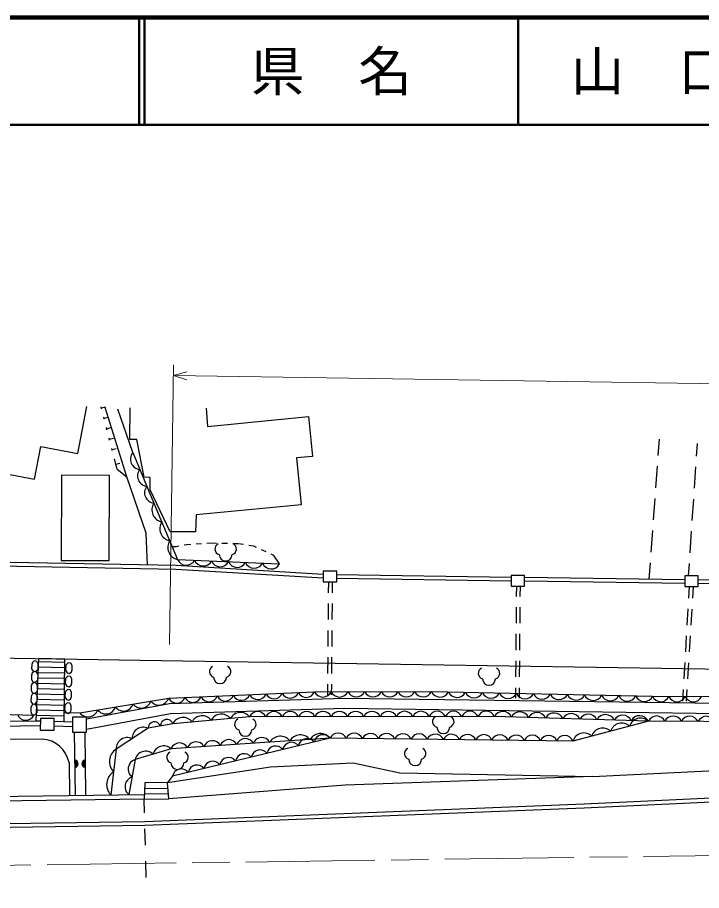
# Model space of a CAD drawing. Units: millimetres, scale not verified. Extents: x 40000 to 680000, y 20000 to 380000.
# Drawn here: x 286428 to 350058, y 298804 to 380000 of the extents above; entities that cross this region are included whole.
import ezdxf
from ezdxf.enums import TextEntityAlignment as Align

# ---------------------------------------------------------------- set-up
doc = ezdxf.new("R2010")
doc.units = ezdxf.units.MM
doc.header["$LTSCALE"] = 1000
doc.linetypes.add('CHAIN', pattern=[18.5, 12, -1.5, 3.5, -1.5])
for name, color, linetype, lineweight in [('M-BGD', 7, 'Continuous', 25), ('M-BMK', 2, 'CHAIN', 13), ('M-STR-HTXT', 7, 'Continuous', 13), ('M-STR-STR1', 1, 'Continuous', 25), ('M-TTL', 2, 'Continuous', 140), ('M-TTL-LINE', 7, 'Continuous', 50)]:
    doc.layers.add(name, color=color, linetype=linetype, lineweight=lineweight)
doc.layers.add('M-TTL-TXT', color=7, linetype='Continuous')
doc.styles.add('ＭＳ ゴシック', font='')
doc.styles.get('ＭＳ ゴシック').set_extended_font_data('MS Gothic')

msp = doc.modelspace()

# ---------------------------------------------------------------- linework, layer by layer
at = {"layer": 'M-BGD'}
for p, q in [((292059, 339440), (292893, 343821)), ((294256, 343596), (294206, 343790)), ((294231, 343693), (294618, 343792)), ((297150, 339529), (295764, 343583)), ((303988, 343676), (304105, 341968)), ((294505, 342627), (294455, 342821)), ((294480, 342724), (294867, 342824)), ((304105, 341968), (313510, 342881)), ((313510, 342881), (313870, 339173)), ((294754, 341659), (294704, 341853)), ((294729, 341756), (295116, 341855)), ((295003, 340690), (294953, 340884)), ((294978, 340787), (295365, 340887)), ((346024, 339259), (346134, 340793)), ((349643, 340372), (349565, 339203)), ((273032, 339905), (288020, 337053)), ((288020, 337053), (288600, 340098)), ((288600, 340098), (292059, 339440)), ((295251, 339722), (295202, 339916)), ((295227, 339819), (295614, 339918)), ((295700, 337979), (295451, 338947)), ((313870, 339173), (312394, 339030)), ((312394, 339030), (312815, 334685)), ((295575, 338463), (295963, 338562)), ((295700, 337979), (296589, 337277)), ((345809, 336267), (345952, 338262)), ((349498, 338205), (349364, 336210)), ((312815, 334685), (303059, 333738)), ((345595, 333275), (345738, 335269)), ((349297, 335212), (349163, 333217)), ((345380, 330282), (345523, 332277)), ((349096, 332219), (348963, 330223)), ((301187, 330769), (300833, 330764)), ((301432, 330816), (301187, 330769)), ((302169, 330956), (301924, 330909)), ((302555, 330980), (302169, 330956)), ((303554, 331042), (303054, 331011)), ((304439, 331096), (304053, 331073)), ((304952, 331087), (304439, 331096)), ((305952, 331068), (305452, 331078)), ((306966, 331050), (306452, 331059)), ((307444, 330973), (306966, 331050)), ((308416, 330816), (307938, 330893)), ((308658, 330706), (308416, 330816)), ((309568, 330291), (309113, 330498)), ((310264, 329973), (310023, 330084)), ((310797, 329175), (310264, 329973)), ((345199, 327751), (345309, 329285)), ((348896, 329226), (348817, 328057)), ((332344, 327931), (316137, 328166)), ((315348, 327505), (315339, 326499)), ((315711, 327505), (315702, 326499)), ((332344, 327581), (316137, 327816)), ((348489, 327705), (333605, 327913)), ((348489, 327355), (333605, 327563)), ((332832, 327121), (332824, 326164)), ((333173, 327121), (333165, 326164)), ((348912, 327072), (348849, 325991)), ((349276, 327072), (349211, 325979)), ((315330, 325499), (315317, 323999)), ((315693, 325499), (315680, 323999)), ((332816, 325164), (332804, 323664)), ((333157, 325164), (333145, 323664)), ((348790, 324993), (348702, 323496)), ((349151, 324981), (349061, 323483)), ((315309, 322999), (315295, 321499)), ((315672, 322999), (315658, 321499)), ((332796, 322664), (332783, 321164)), ((333137, 322664), (333125, 321164)), ((348643, 322497), (348555, 321000)), ((349002, 322485), (348912, 320988)), ((287812, 320023), (287755, 319836)), ((287990, 320180), (287812, 320023)), ((288219, 320110), (287990, 320180)), ((288362, 319850), (288219, 320110)), ((288378, 320095), (290837, 320039)), ((291141, 319976), (290920, 319751)), ((291383, 319943), (291141, 319976)), ((291513, 319724), (291383, 319943)), ((315287, 320499), (315274, 318999)), ((315650, 320499), (315637, 318999)), ((332775, 320164), (332763, 318664)), ((333116, 320164), (333104, 318664)), ((348496, 320002), (348408, 318504)), ((348852, 319990), (348763, 318492)), ((287755, 319836), (287746, 319431)), ((287746, 319431), (287876, 319211)), ((287969, 319169), (287790, 319011)), ((287876, 319211), (288118, 319179)), ((288198, 319098), (287969, 319169)), ((288118, 319179), (288339, 319404)), ((288339, 319404), (288362, 319850)), ((288354, 319595), (290833, 319539)), ((290920, 319751), (290897, 319305)), ((290897, 319305), (291039, 319045)), ((291268, 318974), (291447, 319132)), ((291447, 319132), (291504, 319318)), ((291504, 319318), (291513, 319724)), ((287733, 318825), (287724, 318419)), ((287724, 318419), (287855, 318200)), ((287790, 319011), (287733, 318825)), ((288097, 318168), (288317, 318392)), ((288340, 318839), (288198, 319098)), ((288308, 318596), (290823, 318539)), ((288317, 318392), (288340, 318839)), ((288331, 319095), (290828, 319039)), ((290893, 318513), (290870, 318067)), ((291114, 318738), (290893, 318513)), ((291039, 319045), (291268, 318974)), ((291356, 318706), (291114, 318738)), ((291486, 318487), (291356, 318706)), ((291477, 318081), (291486, 318487)), ((287711, 317813), (287703, 317407)), ((287769, 317999), (287711, 317813)), ((287947, 318157), (287769, 317999)), ((287855, 318200), (288097, 318168)), ((288176, 318087), (287947, 318157)), ((288319, 317827), (288176, 318087)), ((288261, 317597), (290814, 317539)), ((288285, 318096), (290819, 318039)), ((288296, 317381), (288319, 317827)), ((291087, 317501), (290866, 317276)), ((290870, 318067), (291012, 317808)), ((291012, 317808), (291241, 317737)), ((291329, 317468), (291087, 317501)), ((291241, 317737), (291420, 317894)), ((291420, 317894), (291477, 318081)), ((315265, 317999), (315256, 316992)), ((315628, 317999), (315619, 316992)), ((332755, 317664), (332747, 316707)), ((333096, 317664), (333088, 316707)), ((348349, 317506), (348286, 316425)), ((348703, 317494), (348637, 316401)), ((287690, 316801), (287681, 316396)), ((287747, 316988), (287690, 316801)), ((287703, 317407), (287833, 317188)), ((287926, 317145), (287747, 316988)), ((287833, 317188), (288075, 317156)), ((288155, 317075), (287926, 317145)), ((288075, 317156), (288296, 317381)), ((288297, 316816), (288155, 317075)), ((288238, 317097), (290810, 317039)), ((288274, 316369), (288297, 316816)), ((290866, 317276), (290843, 316829)), ((290843, 316829), (290985, 316570)), ((291459, 317249), (291329, 317468)), ((291393, 316657), (291450, 316843)), ((291450, 316843), (291459, 317249)), ((287726, 315976), (287668, 315790)), ((287681, 316396), (287812, 316176)), ((287904, 316134), (287726, 315976)), ((287812, 316176), (288053, 316144)), ((288133, 316063), (287904, 316134)), ((288053, 316144), (288274, 316369)), ((288276, 315804), (288133, 316063)), ((288191, 316098), (290800, 316039)), ((288215, 316597), (290805, 316539)), ((290839, 316038), (290816, 315592)), ((291060, 316263), (290839, 316038)), ((290985, 316570), (291214, 316499)), ((291302, 316231), (291060, 316263)), ((291214, 316499), (291393, 316657)), ((291432, 316012), (291302, 316231)), ((291423, 315606), (291432, 316012)), ((287668, 315790), (287659, 315384)), ((287659, 315384), (287790, 315165)), ((287790, 315165), (288032, 315133)), ((288032, 315133), (288252, 315357)), ((288145, 315099), (290791, 315039)), ((288168, 315598), (290796, 315539)), ((288252, 315357), (288276, 315804)), ((290816, 315592), (290958, 315332)), ((290958, 315332), (291187, 315262)), ((291187, 315262), (291366, 315419)), ((291366, 315419), (291423, 315606)), ((288122, 314599), (288554, 314589)), ((289850, 314560), (291551, 314502)), ((289848, 314135), (291551, 314051)), ((291820, 307662), (291732, 313532)), ((292682, 313532), (292769, 307675)), ((339939, 309423), (376552, 311160)), ((291222, 310706), (291278, 307655)), ((298236, 307790), (300467, 307834)), ((298253, 308290), (300431, 308333))]:
    msp.add_line(p, q, dxfattribs=at)
for points in [[(298530, 329070), (298390, 332036), (296589, 337277), (294600, 343734)], [(303059, 333738), (302993, 332177), (300630, 332153), (298769, 336071), (298759, 337225), (298218, 337246), (297544, 340748), (296889, 340748), (296903, 343696)], [(297150, 339529), (299115, 334826), (301326, 329597), (310797, 329175)], [(314876, 328209), (301180, 329021), (260020, 329781)], [(314876, 327859), (301166, 328671), (260020, 329431)], [(471144, 327150), (429973, 327354), (390175, 327297), (364881, 327609), (349750, 327693)], [(471144, 326800), (429972, 327004), (390173, 326947), (364878, 327259), (349750, 327343)], [(211062, 321734), (266512, 320737), (299786, 320185), (364530, 319193), (376480, 318972)], [(289850, 314560), (290787, 314539), (290840, 320334), (288391, 320374), (288122, 314599)], [(210909, 319807), (220488, 319341), (220609, 317073), (287958, 315126)], [(290794, 315354), (292243, 315318), (300496, 316695), (314060, 317298), (324933, 317316), (345508, 316866), (375842, 316785)], [(292855, 314771), (300573, 316210), (316860, 316701), (351718, 316225), (383887, 316296), (430922, 315710)], [(233371, 315474), (234562, 315463), (250387, 315198), (282974, 314520), (288122, 314599)], [(292855, 313805), (300675, 315263), (316867, 315751), (351713, 315275), (383881, 315346), (430910, 314761)], [(233361, 315024), (234556, 315013), (250378, 314748), (282973, 314070), (288552, 314156)], [(237811, 314959), (240914, 312365), (275427, 312974), (288738, 312893)], [(345109, 314542), (330783, 314985), (308018, 314945), (300881, 314321), (298577, 313889), (295607, 311963), (295104, 307706)], [(375915, 314357), (345109, 314542), (338089, 312706), (315502, 312963), (300854, 309439), (300395, 308845)], [(315502, 312963), (309893, 312591), (300712, 311979), (297364, 310989), (296790, 307728)], [(300395, 308845), (309956, 310323), (317649, 310679), (321983, 309747), (339939, 309423), (316920, 308599), (300502, 307334)], [(67997, 301869), (185861, 303569), (298269, 305234), (339127, 306868), (372673, 308436), (393945, 309231), (419939, 309719)], [(68003, 301509), (185866, 303209), (298279, 304874), (339143, 306508), (372688, 308076), (393955, 308871), (419946, 309359)]]:
    msp.add_lwpolyline(points, dxfattribs=at)
for points in [[(290533, 337433), (290502, 329509), (294946, 329491), (294977, 337415)], [(314876, 327505), (316137, 327505), (316137, 328490), (314876, 328490)], [(332344, 327121), (333605, 327121), (333605, 328106), (332344, 328106)], [(348489, 327072), (349750, 327072), (349750, 328057), (348489, 328057)], [(288549, 313711), (289845, 313703), (289852, 314800), (288556, 314808)], [(291551, 313532), (292855, 313532), (292855, 314924), (291551, 314924)], [(298220, 307290), (300502, 307334), (300395, 308845), (298270, 308806)]]:
    msp.add_lwpolyline(points, close=True, dxfattribs=at)
for centre, radius, start, end in [((297913, 338927), 972, 141.71879, 263.64233), ((298568, 337360), 972, 141.71879, 263.64233), ((299223, 335792), 972, 141.71879, 263.64233), ((300078, 334206), 1145, 147.21437, 258.62473), ((300815, 332463), 1145, 147.21437, 258.62473), ((301552, 330720), 1145, 147.21437, 258.62473), ((305331, 330573), 536, 116.08703, 255.33416), ((306260, 330573), 536, 284.66584, 63.91297), ((305796, 330054), 600, 180, 0), ((302132, 329936), 874, 202.78486, 332.10704), ((303711, 329865), 874, 202.78486, 332.10704), ((305289, 329795), 874, 202.78486, 332.10704), ((306867, 329724), 874, 202.78486, 332.10704), ((308446, 329654), 874, 202.78486, 332.10704), ((310024, 329584), 874, 202.78486, 332.10704), ((304809, 319169), 536, 116.08703, 255.33416), ((305737, 319169), 536, 284.66584, 63.91297), ((329824, 319014), 536, 116.08703, 255.33416), ((330753, 319014), 536, 284.66584, 63.91297), ((305273, 318650), 600, 180, 0), ((330288, 318496), 600, 180, 0), ((299597, 317001), 950, 217.75171, 341.1932), ((301236, 317047), 819, 205.46637, 339.62492), ((302743, 317114), 819, 205.46637, 339.62492), ((304250, 317181), 819, 205.46637, 339.62492), ((305757, 317248), 819, 205.46637, 339.62492), ((307264, 317315), 819, 205.46637, 339.62492), ((308771, 317382), 819, 205.46637, 339.62492), ((310278, 317449), 819, 205.46637, 339.62492), ((311785, 317516), 819, 205.46637, 339.62492), ((313292, 317583), 819, 205.46637, 339.62492), ((314836, 317652), 853, 204.54624, 335.64348), ((316389, 317655), 853, 204.54624, 335.64348), ((317942, 317657), 853, 204.54624, 335.64348), ((319496, 317660), 853, 204.54624, 335.64348), ((321049, 317663), 853, 204.54624, 335.64348), ((322602, 317665), 853, 204.54624, 335.64348), ((324155, 317668), 853, 204.54624, 335.64348), ((325732, 317675), 876, 204.1873, 333.30672), ((327315, 317640), 876, 204.1873, 333.30672), ((328898, 317606), 876, 204.1873, 333.30672), ((330480, 317571), 876, 204.1873, 333.30672), ((332063, 317537), 876, 204.1873, 333.30672), ((333646, 317502), 876, 204.1873, 333.30672), ((335228, 317467), 876, 204.1873, 333.30672), ((336811, 317433), 876, 204.1873, 333.30672), ((338394, 317398), 876, 204.1873, 333.30672), ((339976, 317363), 876, 204.1873, 333.30672), ((341559, 317329), 876, 204.1873, 333.30672), ((343142, 317294), 876, 204.1873, 333.30672), ((344725, 317260), 876, 204.1873, 333.30672), ((346267, 317189), 825, 203.05235, 336.64165), ((347784, 317185), 825, 203.05235, 336.64165), ((349300, 317181), 825, 203.05235, 336.64165), ((294645, 316175), 950, 217.75171, 341.1932), ((296295, 316450), 950, 217.75171, 341.1932), ((297946, 316726), 950, 217.75171, 341.1932), ((287203, 315485), 836, 202.05254, 334.63676), ((292994, 315900), 950, 217.75171, 341.1932), ((303605, 314005), 1052, 36.64103, 153.34054), ((305390, 314161), 1052, 36.64103, 153.34054), ((307174, 314317), 1052, 36.64103, 153.34054), ((308778, 314620), 826, 23.33843, 156.86545), ((310295, 314623), 826, 23.33843, 156.86545), ((311813, 314626), 826, 23.33843, 156.86545), ((313330, 314628), 826, 23.33843, 156.86545), ((314848, 314631), 826, 23.33843, 156.86545), ((316366, 314634), 826, 23.33843, 156.86545), ((317883, 314637), 826, 23.33843, 156.86545), ((319401, 314639), 826, 23.33843, 156.86545), ((320919, 314642), 826, 23.33843, 156.86545), ((322436, 314645), 826, 23.33843, 156.86545), ((323954, 314647), 826, 23.33843, 156.86545), ((325471, 314650), 826, 23.33843, 156.86545), ((326989, 314653), 826, 23.33843, 156.86545), ((328507, 314655), 826, 23.33843, 156.86545), ((330024, 314658), 826, 23.33843, 156.86545), ((331567, 314577), 884, 23.97974, 152.4779), ((333159, 314528), 884, 23.97974, 152.4779), ((334750, 314478), 884, 23.97974, 152.4779), ((336342, 314429), 884, 23.97974, 152.4779), ((337934, 314380), 884, 23.97974, 152.4779), ((339526, 314331), 884, 23.97974, 152.4779), ((341118, 314281), 884, 23.97974, 152.4779), ((342710, 314232), 884, 23.97974, 152.4779), ((344302, 314183), 884, 23.97974, 152.4779), ((299170, 313906), 594, 19.68178, 181.55753), ((300322, 314122), 594, 19.68178, 181.55753), ((301821, 313849), 1052, 36.64103, 153.34054), ((307158, 314268), 536, 116.08703, 255.33416), ((308087, 314268), 536, 284.66584, 63.91297), ((325571, 314518), 536, 116.08703, 255.33416), ((326500, 314518), 536, 284.66584, 63.91297), ((342622, 313300), 1073, 46.92699, 162.38651), ((344377, 313759), 1073, 46.92699, 162.38651), ((345877, 314194), 843, 23.66914, 155.64033), ((347418, 314185), 843, 23.66914, 155.64033), ((348958, 314176), 843, 23.66914, 155.64033), ((350498, 314167), 843, 23.66914, 155.64033), ((298124, 312961), 1033, 64.0325, 181.8931), ((307622, 313749), 600, 180, 0), ((316252, 312637), 817, 22.17578, 156.52288), ((317757, 312620), 817, 22.17578, 156.52288), ((319263, 312603), 817, 22.17578, 156.52288), ((326036, 314000), 600, 180, 0), ((339111, 312382), 1073, 46.92699, 162.38651), ((340867, 312841), 1073, 46.92699, 162.38651), ((288548, 310172), 2728, 11.28682, 85.98955), ((296639, 311998), 1033, 64.0325, 181.8931), ((303030, 311795), 838, 27.59625, 160.0319), ((304560, 311897), 838, 27.59625, 160.0319), ((306090, 311999), 838, 27.59625, 160.0319), ((307620, 312101), 838, 27.59625, 160.0319), ((309150, 312203), 838, 27.59625, 160.0319), ((310869, 312026), 1128, 37.6193, 149.95868), ((312739, 312150), 1128, 37.6193, 149.95868), ((313379, 312125), 818, 36.37795, 170.67342), ((314609, 312274), 1128, 37.6193, 149.95868), ((314844, 312478), 818, 36.37795, 170.67342), ((320769, 312586), 817, 22.17578, 156.52288), ((322275, 312569), 817, 22.17578, 156.52288), ((323780, 312552), 817, 22.17578, 156.52288), ((325286, 312535), 817, 22.17578, 156.52288), ((326792, 312518), 817, 22.17578, 156.52288), ((328298, 312500), 817, 22.17578, 156.52288), ((329804, 312483), 817, 22.17578, 156.52288), ((331309, 312466), 817, 22.17578, 156.52288), ((332815, 312449), 817, 22.17578, 156.52288), ((334321, 312432), 817, 22.17578, 156.52288), ((335827, 312415), 817, 22.17578, 156.52288), ((337332, 312398), 817, 22.17578, 156.52288), ((296374, 310794), 1399, 123.25357, 223.29128), ((300020, 311241), 1012, 46.86281, 166.08297), ((301500, 311693), 838, 27.59625, 160.0319), ((308985, 311068), 818, 36.37795, 170.67342), ((310450, 311421), 818, 36.37795, 170.67342), ((311915, 311773), 818, 36.37795, 170.67342), ((322959, 311542), 536, 116.08703, 255.33416), ((323887, 311542), 536, 284.66584, 63.91297), ((297649, 310098), 935, 107.74804, 232.2755), ((298346, 310746), 1012, 46.86281, 166.08297), ((300840, 311190), 536, 116.08703, 255.33416), ((301768, 311190), 536, 284.66584, 63.91297), ((306055, 310364), 818, 36.37795, 170.67342), ((307520, 310716), 818, 36.37795, 170.67342), ((323423, 311023), 600, 180, 0), ((291722, 310596), 354, 279.65081, 82.05599), ((291722, 310596), 283, 281.87485, 79.83195), ((291722, 310596), 212, 285.62117, 76.08562), ((291722, 310596), 142, 293.3329, 68.37389), ((291722, 310596), 100, 303.65057, 58.05623), ((292780, 310604), 354, 99.65081, 262.05599), ((292780, 310604), 283, 101.87485, 259.83195), ((292780, 310604), 212, 105.62117, 256.08562), ((292780, 310604), 142, 113.3329, 248.37389), ((292780, 310604), 100, 123.65057, 238.05623), ((301304, 310671), 600, 180, 0), ((303126, 309659), 818, 36.37795, 170.67342), ((304590, 310011), 818, 36.37795, 170.67342), ((296122, 308665), 1399, 123.25357, 223.29128), ((297362, 308468), 935, 107.74804, 232.2755), ((301661, 309307), 818, 36.37795, 170.67342)]:
    msp.add_arc(centre, radius, start, end, dxfattribs=at)
at = {"layer": 'M-BMK'}
msp.add_line((467662, 303660), (68050, 298151), dxfattribs=at)
at = {"layer": 'M-STR-HTXT'}
for p, q in [((300570, 321694), (300956, 347691)), ((300941, 346692), (302197, 347048)), ((300941, 346692), (431355, 344757)), ((300941, 346692), (302186, 346298))]:
    msp.add_line(p, q, dxfattribs=at)
at = {"layer": 'M-STR-STR1'}
for p, q in [((298220, 307290), (67964, 304247)), ((298251, 306029), (298220, 307290)), ((298323, 303030), (298287, 304530)), ((298396, 300031), (298360, 301531))]:
    msp.add_line(p, q, dxfattribs=at)
msp.add_lwpolyline([(67957, 304705), (298214, 307747), (298220, 307290)], dxfattribs=at)
at = {"layer": 'M-TTL'}
msp.add_line((680000, 380000), (40000, 380000), dxfattribs=at)
at = {"layer": 'M-TTL-LINE'}
for p, q in [((297750, 380000), (297750, 370000)), ((298250, 380000), (298250, 370000)), ((333000, 380000), (333000, 370000)), ((40000, 370000), (680000, 370000))]:
    msp.add_line(p, q, dxfattribs=at)

# ---------------------------------------------------------------- texts
at = {"layer": 'M-TTL-TXT', "style": 'ＭＳ ゴシック'}
for s, p in [('県\u3000名', (315625, 375000)), ('山\u3000口\u3000県', (350375, 375000))]:
    msp.add_text(s, height=3666, dxfattribs=at).set_placement(p, align=Align.MIDDLE_CENTER)

doc.saveas('drawing.dxf')
